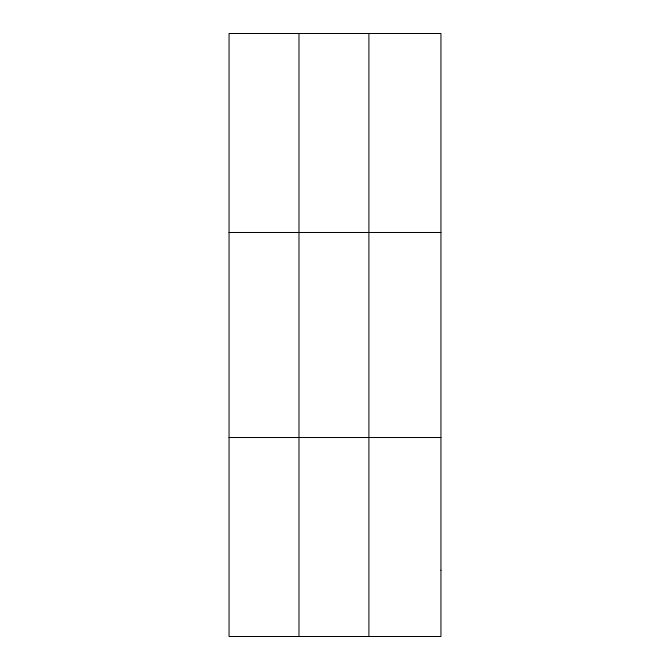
<?xml version="1.0" encoding="UTF-8"?>
<svg xmlns="http://www.w3.org/2000/svg" width="670" height="670" viewBox="0 0 670 670"><rect width="100%" height="100%" fill="white"/><g stroke="black" fill="none" stroke-linecap="round" stroke-linejoin="round"><path stroke-width="1" d="M298.979 33.5L298.979 636.5M368.902 33.5L368.902 636.5M229.056 232.49L440.944 232.49M229.056 437.51L440.944 437.51M440.944 570.17L440.944 636.5L229.056 636.5L229.056 33.5L440.944 33.5L440.944 570.17"/></g></svg>
